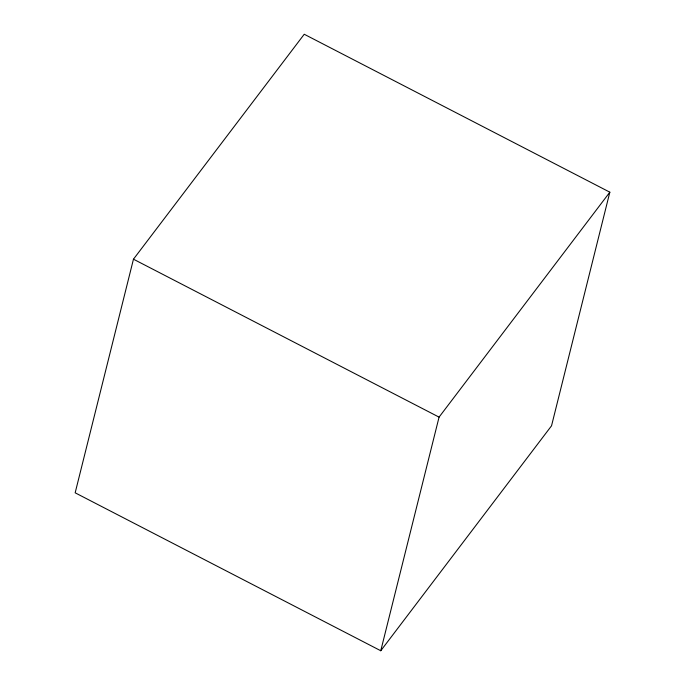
<?xml version="1.0" encoding="UTF-8"?>
<svg xmlns="http://www.w3.org/2000/svg" width="685" height="685" viewBox="0 0 685 685"><rect width="100%" height="100%" fill="white"/><g stroke="black" fill="none" stroke-linecap="round" stroke-linejoin="round"><path stroke-width="1.03" d="M133.464 259.195L75.162 492.815L380.766 650.75L551.536 425.805L609.838 192.185L304.234 34.25L133.464 259.195L439.068 417.131L380.766 650.75M439.068 417.131L609.838 192.185"/></g></svg>
